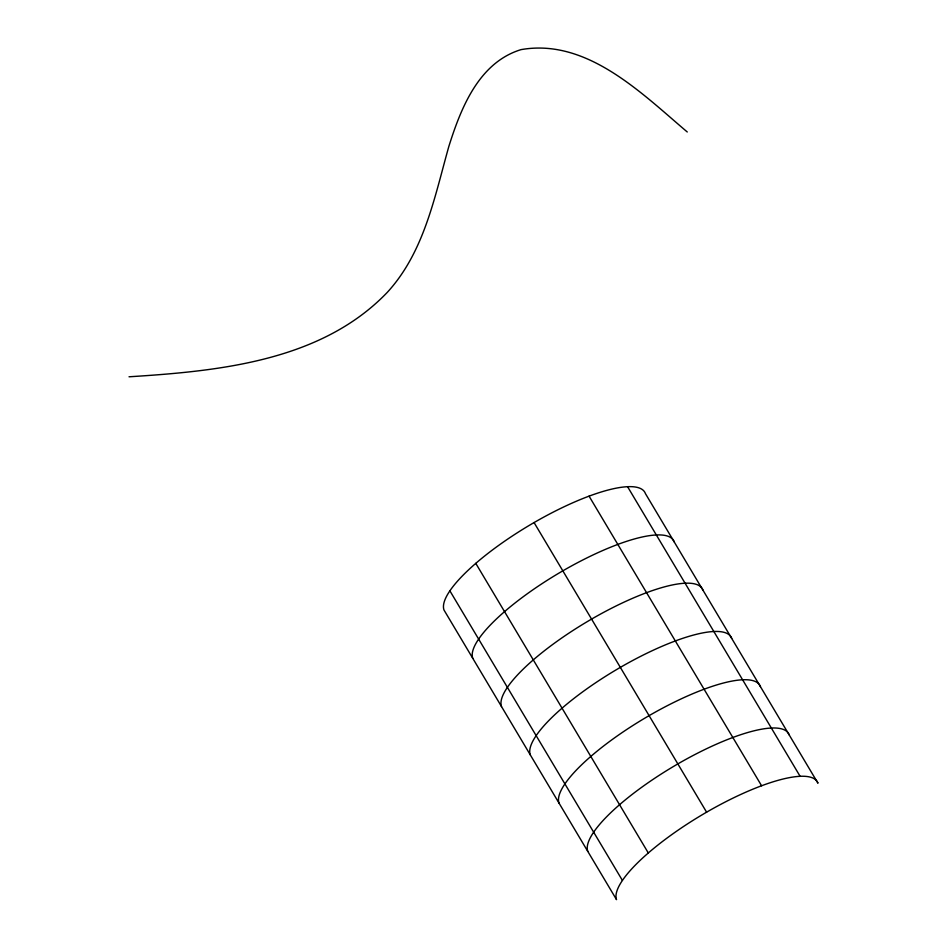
<?xml version="1.0" encoding="UTF-8"?>
<svg xmlns="http://www.w3.org/2000/svg" width="947" height="947" viewBox="0 0 947 947"><rect width="100%" height="100%" fill="white"/><g stroke="black" fill="none" stroke-linecap="round" stroke-linejoin="round"><path stroke-width="1.42" d="M129.029 376.788C218.994 371.106 321.211 361.221 387.228 292.434C424.138 252.233 434.507 197.284 448.819 146.513C460.893 108.112 478.803 62.549 521.004 49.635C586.868 37.998 641.439 93.161 687.262 131.976M627.589 486.722L800.12 776.339M589.07 496.157L761.601 785.773M534.072 522.566L706.604 812.183A116.469 30.612 -30.8 0 1 817.971 783.216L645.428 493.6A116.469 30.612 -30.8 0 0 534.072 522.566A116.469 30.612 -30.8 0 0 444.001 610.034L616.533 899.65A116.469 30.612 -30.8 0 1 706.604 812.183M475.773 563.347L648.304 852.963M449.872 590.81L622.404 880.426M472.754 658.295A116.469 30.612 -30.8 0 1 562.826 570.84A116.469 30.612 -30.8 0 1 674.193 541.862M501.508 706.569A116.469 30.612 -30.8 0 1 591.579 619.101A116.469 30.612 -30.8 0 1 702.946 590.135M530.273 754.842A116.469 30.612 -30.8 0 1 620.344 667.375A116.469 30.612 -30.8 0 1 731.7 638.408M559.026 803.115A116.469 30.612 -30.8 0 1 649.097 715.648A116.469 30.612 -30.8 0 1 760.453 686.67M587.779 851.377A116.469 30.612 -30.8 0 1 677.851 763.909A116.469 30.612 -30.8 0 1 789.218 734.943"/></g></svg>
